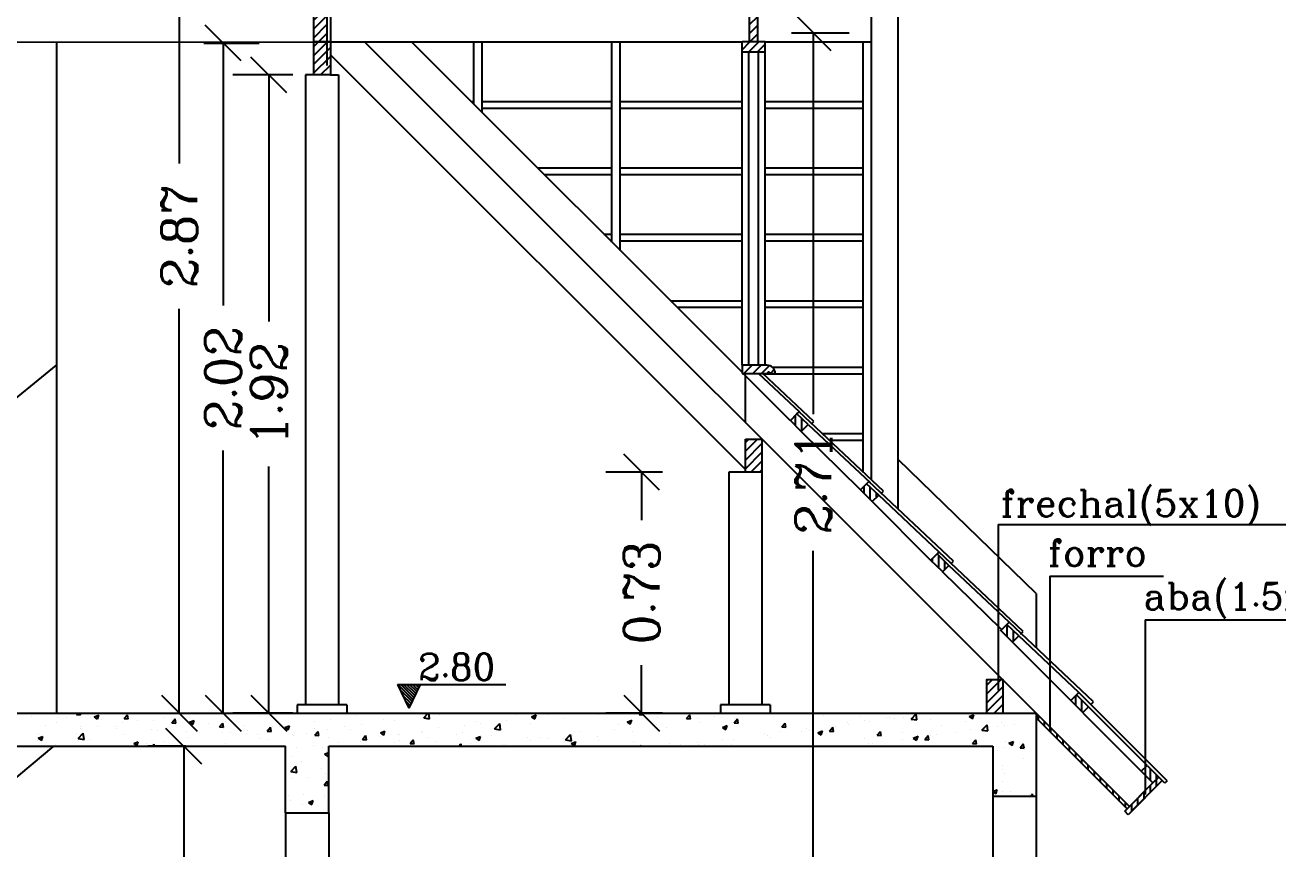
# Model space of a CAD drawing. Extents: x -79 to 141, y 7 to 81.
# Drawn here: x -54.373 to -50.599, y 44.465 to 46.947 of the extents above; entities that cross this region are included whole.
import ezdxf

# ---------------------------------------------------------------- set-up
doc = ezdxf.new("R2010")
doc.units = 0
doc.header["$LTSCALE"] = 10
doc.layers.get('0').update_dxf_attribs({"linetype": 'CONTINUOUS'})
doc.layers.get('DEFPOINTS').update_dxf_attribs({"linetype": 'CONTINUOUS'})
for name, color, linetype in [('CONCRETO', 5, 'CONTINUOUS'), ('COTAS', 244, 'CONTINUOUS'), ('EQUIPAMENTOS', 1, 'CONTINUOUS'), ('JANELA', 5, 'CONTINUOUS'), ('MADEIRAMENTODETELHADO', 244, 'CONTINUOUS'), ('PAREDECORTE', 3, 'CONTINUOUS'), ('PAREDES', 7, 'CONTINUOUS'), ('TEXTO', 1, 'CONTINUOUS')]:
    doc.layers.add(name, color=color, linetype=linetype)
doc.styles.add('ROMANC', font='ROMANC.SHX')
doc.styles.get("Standard").update_dxf_attribs({"font": 'ROMANC.SHX'})
doc.dimstyles.get("Standard").update_dxf_attribs({"dimscale": 0.6, "dimtxt": 0.18, "dimasz": 0.18, "dimexe": 0.18, "dimexo": 0.25, "dimgap": 0.09, "dimtad": 0, "dimzin": 0, "dimtxsty": 'STANDARD', "dimblk1": 'OBLIQUE', "dimblk2": 'OBLIQUE', "dimsah": 1, "dimcen": 0.09, "dimclrd": 30, "dimclre": 30, "dimazin": 3, "dimtfac": 1, "dimtdec": 4, "dimtofl": 0, "dimtmove": 0, "dimatfit": 3, "dimtolj": 1, "dimtzin": 0})

# ---------------------------------------------------------------- blocks, each defined once
blk = doc.blocks.new('_OBLIQUE')
at = {"color": 0, "linetype": 'BYBLOCK'}
blk.add_line((-0.5, -0.5), (0.5, 0.5), dxfattribs=at)
blk = doc.blocks.new('*D6')
at = {"color": 30, "linetype": 'BYBLOCK', "ltscale": 0.3}
for p, q in [((-32.5144, 68.316), (-32.6951, 68.316)), ((-32.5871, 68.316), (-32.5871, 67.5732)), ((-32.5871, 66.3933), (-32.5871, 67.1361)), ((-32.5144, 66.3933), (-32.6951, 66.3933))]:
    blk.add_line(p, q, dxfattribs=at)
at = {"layer": 'DEFPOINTS', "color": 0, "linetype": 'BYBLOCK', "ltscale": 0.3}
for p in [(-32.2144, 68.316), (-32.5871, 66.3933), (-32.2144, 66.3933)]:
    blk.add_point(p, dxfattribs=at)
at = {"color": 30, "linetype": 'BYBLOCK', "ltscale": 0.3, "xscale": 0.108, "yscale": 0.108, "zscale": 0.108}
for p, rotation in [((-32.5871, 68.316), 90), ((-32.5871, 66.3933), 270)]:
    blk.add_blockref('_OBLIQUE', p, dxfattribs=dict(at, rotation=rotation))
at = {"color": 0, "linetype": 'BYBLOCK', "ltscale": 0.3, "insert": (-32.5871, 67.3547), "char_height": 0.108, "attachment_point": 5, "rotation": 90}
blk.add_mtext('\\A1;1.92', dxfattribs=at)
blk = doc.blocks.new('*D11')
at = {"color": 30, "linetype": 'BYBLOCK', "ltscale": 0.3}
for p, q in [((-30.1407, 68.4122), (-29.9746, 68.4122)), ((-30.0826, 68.4122), (-30.0826, 67.6213)), ((-30.0826, 66.3933), (-30.0826, 67.1842)), ((-30.1167, 66.3933), (-29.9746, 66.3933))]:
    blk.add_line(p, q, dxfattribs=at)
at = {"layer": 'DEFPOINTS', "color": 0, "linetype": 'BYBLOCK', "ltscale": 0.3}
for p in [(-30.4407, 68.4122), (-30.4167, 66.3933), (-30.0826, 66.3933)]:
    blk.add_point(p, dxfattribs=at)
at = {"color": 30, "linetype": 'BYBLOCK', "ltscale": 0.3, "xscale": 0.108, "yscale": 0.108, "zscale": 0.108}
for p, rotation in [((-30.0826, 68.4122), 90), ((-30.0826, 66.3933), 270)]:
    blk.add_blockref('_OBLIQUE', p, dxfattribs=dict(at, rotation=rotation))
at = {"color": 0, "linetype": 'BYBLOCK', "ltscale": 0.3, "insert": (-30.0826, 67.4028), "char_height": 0.108, "attachment_point": 5, "rotation": 90}
blk.add_mtext('\\A1;2.02', dxfattribs=at)
blk = doc.blocks.new('*D12')
at = {"color": 30, "linetype": 'BYBLOCK', "ltscale": 0.3}
for p, q in [((-30.9656, 69.2674), (-30.7878, 69.2674)), ((-30.8958, 69.2674), (-30.8958, 68.0489)), ((-30.8958, 66.3933), (-30.8958, 67.6118)), ((-30.9656, 66.3933), (-30.7878, 66.3933))]:
    blk.add_line(p, q, dxfattribs=at)
at = {"layer": 'DEFPOINTS', "color": 0, "linetype": 'BYBLOCK', "ltscale": 0.3}
for p in [(-31.2656, 69.2674), (-31.2656, 66.3933), (-30.8958, 66.3933)]:
    blk.add_point(p, dxfattribs=at)
at = {"color": 30, "linetype": 'BYBLOCK', "ltscale": 0.3, "xscale": 0.108, "yscale": 0.108, "zscale": 0.108}
for p, rotation in [((-30.8958, 69.2674), 90), ((-30.8958, 66.3933), 270)]:
    blk.add_blockref('_OBLIQUE', p, dxfattribs=dict(at, rotation=rotation))
at = {"color": 0, "linetype": 'BYBLOCK', "ltscale": 0.3, "insert": (-30.8958, 67.8304), "char_height": 0.108, "attachment_point": 5, "rotation": 90}
blk.add_mtext('\\A1;2.87', dxfattribs=at)
blk = doc.blocks.new('*D10')
at = {"color": 30, "linetype": 'BYBLOCK', "ltscale": 0.3}
for p, q in [((-29.441, 67.1191), (-29.6114, 67.1191)), ((-29.5034, 67.1191), (-29.5034, 66.9748)), ((-29.5034, 66.3933), (-29.5034, 66.5377)), ((-29.441, 66.3933), (-29.6114, 66.3933))]:
    blk.add_line(p, q, dxfattribs=at)
at = {"layer": 'DEFPOINTS', "color": 0, "linetype": 'BYBLOCK', "ltscale": 0.3}
for p in [(-29.141, 67.1191), (-29.5034, 66.3933), (-29.141, 66.3933)]:
    blk.add_point(p, dxfattribs=at)
at = {"color": 30, "linetype": 'BYBLOCK', "ltscale": 0.3, "xscale": 0.108, "yscale": 0.108, "zscale": 0.108}
for p, rotation in [((-29.5034, 67.1191), 90), ((-29.5034, 66.3933), 270)]:
    blk.add_blockref('_OBLIQUE', p, dxfattribs=dict(at, rotation=rotation))
at = {"color": 0, "linetype": 'BYBLOCK', "ltscale": 0.3, "insert": (-29.5034, 66.7562), "char_height": 0.108, "attachment_point": 5, "rotation": 90}
blk.add_mtext('\\A1;0.73', dxfattribs=at)
blk = doc.blocks.new('*D66')
at = {"color": 30, "linetype": 'BYBLOCK', "ltscale": 0.05}
for p, q in [((-33.8044, 35.7485), (-33.9191, 35.7485)), ((-33.8111, 35.7485), (-33.8111, 34.717)), ((-33.8111, 33.2485), (-33.8111, 34.2799)), ((-33.8044, 33.2485), (-33.9191, 33.2485))]:
    blk.add_line(p, q, dxfattribs=at)
at = {"layer": 'DEFPOINTS', "color": 0, "linetype": 'BYBLOCK', "ltscale": 0.05}
for p in [(-33.5044, 35.7485), (-33.8111, 33.2485), (-33.5044, 33.2485)]:
    blk.add_point(p, dxfattribs=at)
at = {"color": 30, "linetype": 'BYBLOCK', "ltscale": 0.05, "xscale": 0.108, "yscale": 0.108, "zscale": 0.108}
for p, rotation in [((-33.8111, 35.7485), 90), ((-33.8111, 33.2485), 270)]:
    blk.add_blockref('_OBLIQUE', p, dxfattribs=dict(at, rotation=rotation))
at = {"color": 0, "linetype": 'BYBLOCK', "ltscale": 0.05, "insert": (-33.8111, 34.4985), "char_height": 0.108, "attachment_point": 5, "rotation": 90}
blk.add_mtext('\\A1;2.50', dxfattribs=at)
blk = doc.blocks.new('*X68')
at = {"color": 0, "linetype": 'CONTINUOUS', "ltscale": 0.05}
for p, q in [((-34.6146, 33.2976), (-34.6603, 33.3433)), ((-34.6174, 33.2916), (-34.6537, 33.3279)), ((-34.6117, 33.3036), (-34.6514, 33.3433)), ((-34.6089, 33.3096), (-34.6426, 33.3433)), ((-34.606, 33.3156), (-34.6338, 33.3433)), ((-34.6032, 33.3216), (-34.6249, 33.3433)), ((-34.6004, 33.3276), (-34.6161, 33.3433)), ((-34.5975, 33.3336), (-34.6072, 33.3433)), ((-34.5947, 33.3396), (-34.5984, 33.3433)), ((-34.6203, 33.2856), (-34.6457, 33.3111)), ((-34.6231, 33.2796), (-34.6378, 33.2943)), ((-34.626, 33.2736), (-34.6298, 33.2774))]:
    blk.add_line(p, q, dxfattribs=at)
blk = doc.blocks.new('*X73')
at = {"color": 0, "linetype": 'CONTINUOUS', "ltscale": 0.05}
for p, q in [((-31.9687, 36.714), (-31.9687, 36.7455)), ((-31.95, 36.6991), (-31.95, 36.7363)), ((-31.9312, 36.7178), (-31.9312, 36.7186)), ((-31.7625, 36.5106), (-31.7625, 36.5315)), ((-31.7437, 36.4918), (-31.7437, 36.5291)), ((-31.725, 36.4983), (-31.725, 36.5115)), ((-31.5562, 36.3041), (-31.5562, 36.3149)), ((-31.5375, 36.2856), (-31.5375, 36.3238)), ((-31.5188, 36.2819), (-31.5188, 36.305)), ((-31.3312, 36.0784), (-31.3312, 36.1139)), ((-31.35, 36.0972), (-31.35, 36.0981)), ((-31.3125, 36.0649), (-31.3125, 36.0962)), ((-31.125, 35.8718), (-31.125, 35.9004)), ((-31.1062, 35.8529), (-31.1062, 35.8871)), ((-31.0875, 35.8672), (-31.0875, 35.8684)), ((-31.2, 35.79), (-31.2, 35.8041)), ((-31.1812, 35.7712), (-31.1812, 35.7853)), ((-31.1625, 35.7525), (-31.1625, 35.7666)), ((-31.1437, 35.7337), (-31.1437, 35.7478)), ((-31.125, 35.715), (-31.125, 35.7291)), ((-31.1062, 35.6962), (-31.1062, 35.7103)), ((-31.0875, 35.6775), (-31.0875, 35.6916)), ((-31.0687, 35.6587), (-31.0687, 35.6728)), ((-30.9, 35.6455), (-30.9, 35.6809)), ((-30.8813, 35.6492), (-30.8813, 35.6621)), ((-31.05, 35.64), (-31.05, 35.6541)), ((-31.0312, 35.6212), (-31.0312, 35.6353)), ((-30.9, 35.6092), (-30.9, 35.6304)), ((-30.8813, 35.628), (-30.8813, 35.6492)), ((-31.0125, 35.6025), (-31.0125, 35.6166)), ((-30.9937, 35.5837), (-30.9937, 35.5978)), ((-30.9375, 35.5717), (-30.9375, 35.5929)), ((-30.9187, 35.5905), (-30.9187, 35.6117)), ((-30.975, 35.565), (-30.975, 35.5791)), ((-30.975, 35.5508), (-30.975, 35.5554)), ((-30.9562, 35.553), (-30.9562, 35.5742))]:
    blk.add_line(p, q, dxfattribs=at)
blk = doc.blocks.new('*X74')
at = {"color": 0, "linetype": 'CONTINUOUS', "ltscale": 0.05}
for p, q in [((-31.2375, 35.8275), (-31.2375, 35.8416)), ((-31.2187, 35.8087), (-31.2187, 35.8228))]:
    blk.add_line(p, q, dxfattribs=at)
blk = doc.blocks.new('*X80')
at = {"color": 0, "linetype": 'CONTINUOUS', "ltscale": 0.05}
for p, q in [((-31.7398, 38.0781), (-31.7298, 38.0881)), ((-33.3506, 38.0583), (-33.3378, 38.0712)), ((-33.3506, 38.0318), (-33.3256, 38.0568)), ((-32.9373, 38.0474), (-32.9135, 38.0712)), ((-32.9373, 38.0208), (-32.9123, 38.0458)), ((-32.5223, 38.0646), (-32.5158, 38.0712)), ((-32.5223, 38.0381), (-32.4973, 38.0631)), ((-32.5223, 38.0116), (-32.4973, 38.0366)), ((-32.1073, 38.0553), (-32.0915, 38.0712)), ((-32.1073, 38.0288), (-32.0823, 38.0538)), ((-31.7648, 38.0531), (-31.7468, 38.0712)), ((-31.7648, 38.0266), (-31.7398, 38.0516)), ((-31.7398, 38.0516), (-31.7298, 38.0616)), ((-31.7398, 38.0251), (-31.7298, 38.0351)), ((-33.3506, 38.0053), (-33.3256, 38.0303)), ((-33.3506, 37.9788), (-33.3256, 38.0038)), ((-32.9373, 37.9943), (-32.9123, 38.0193)), ((-32.5223, 37.9851), (-32.4973, 38.0101)), ((-32.1073, 38.0023), (-32.0823, 38.0273)), ((-32.1073, 37.9758), (-32.0823, 38.0008)), ((-31.7648, 38.0001), (-31.7398, 38.0251)), ((-31.7648, 37.9736), (-31.7398, 37.9986)), ((-31.7398, 37.9986), (-31.7298, 38.0086)), ((-33.4195, 37.9364), (-33.3848, 37.9712)), ((-33.4195, 37.9629), (-33.4113, 37.9712)), ((-33.3317, 37.9712), (-33.3256, 37.9772)), ((-32.934, 37.9712), (-32.9123, 37.9928)), ((-32.5097, 37.9712), (-32.4973, 37.9835)), ((-32.1073, 37.9493), (-32.0855, 37.9712)), ((-32.0855, 37.9712), (-32.0823, 37.9743)), ((-31.7407, 37.9712), (-31.7398, 37.9721)), ((-31.7398, 37.9721), (-31.7298, 37.9821)), ((-33.4195, 37.9099), (-33.38, 37.9494)), ((-33.4195, 37.8834), (-33.38, 37.9229)), ((-32.1073, 37.9228), (-32.0823, 37.9478)), ((-32.1073, 37.8962), (-32.0823, 37.9212)), ((-33.4052, 37.8712), (-33.38, 37.8964)), ((-32.1059, 37.8712), (-32.0823, 37.8947)), ((-33.4195, 37.8303), (-33.3787, 37.8712)), ((-33.4195, 37.8569), (-33.4052, 37.8712)), ((-33.4195, 37.8038), (-33.3695, 37.8538)), ((-33.4195, 37.7773), (-33.3695, 37.8273)), ((-33.3991, 37.7712), (-33.3695, 37.8008)), ((-33.3726, 37.7712), (-33.3695, 37.7743))]:
    blk.add_line(p, q, dxfattribs=at)
blk = doc.blocks.new('*X81')
at = {"color": 0, "linetype": 'CONTINUOUS', "ltscale": 0.05}
for p, q in [((-32.1298, 37.8472), (-32.1059, 37.8712)), ((-32.1094, 37.8412), (-32.0794, 37.8712)), ((-32.0829, 37.8412), (-32.0598, 37.8642)), ((-32.1298, 36.8926), (-32.1256, 36.8969)), ((-32.1241, 36.8719), (-32.0991, 36.8969)), ((-32.0976, 36.8719), (-32.0726, 36.8969)), ((-32.0711, 36.8719), (-32.0472, 36.8957)), ((-32.0445, 36.8719), (-32.0328, 36.8836)), ((-32.1198, 36.664), (-32.1096, 36.6743)), ((-32.1198, 36.6375), (-32.083, 36.6743)), ((-32.1198, 36.611), (-32.0698, 36.661)), ((-32.1198, 36.5844), (-32.0698, 36.6344)), ((-32.1035, 36.5743), (-32.0698, 36.6079)), ((-32.077, 36.5743), (-32.0698, 36.5814))]:
    blk.add_line(p, q, dxfattribs=at)
blk = doc.blocks.new('*X82')
at = {"color": 0, "linetype": 'CONTINUOUS', "ltscale": 0.05}
for p, q in [((-31.3937, 35.9052), (-31.3504, 35.9485)), ((-31.3937, 35.9317), (-31.3769, 35.9485)), ((-31.3937, 35.8787), (-31.3437, 35.9287)), ((-31.3937, 35.8522), (-31.3437, 35.9022)), ((-31.3709, 35.8485), (-31.3437, 35.8757)), ((-31.3443, 35.8485), (-31.3437, 35.8491))]:
    blk.add_line(p, q, dxfattribs=at)
blk = doc.blocks.new('*X116')
at = {"color": 0, "linetype": 'CONTINUOUS', "ltscale": 0.05}
for p, q in [((-34.1337, 35.8447), (-34.1305, 35.8485)), ((-34.1217, 35.8436), (-34.1226, 35.8485)), ((-33.7844, 35.8476), (-33.7844, 35.8476)), ((-33.0929, 35.8484), (-33.0929, 35.8484)), ((-33.0885, 35.8344), (-33.075, 35.8485)), ((-33.0707, 35.8317), (-33.0727, 35.8485)), ((-33.0435, 35.8485), (-33.0411, 35.8469)), ((-33.0411, 35.8469), (-33.0406, 35.8485)), ((-32.44, 35.8445), (-32.4367, 35.8485)), ((-32.428, 35.8435), (-32.429, 35.8485)), ((-32.1367, 35.8484), (-32.1367, 35.8484)), ((-32.0507, 35.8483), (-32.0507, 35.8483)), ((-31.9899, 35.8467), (-31.9899, 35.8467)), ((-31.7251, 35.8485), (-31.7234, 35.8473)), ((-31.7234, 35.8474), (-31.723, 35.8485)), ((-31.6209, 35.8306), (-31.6053, 35.8468)), ((-31.6031, 35.8279), (-31.6053, 35.8468)), ((-34.2709, 35.8393), (-34.2709, 35.8393)), ((-34.2287, 35.8124), (-34.2287, 35.8124)), ((-34.194, 35.8214), (-34.194, 35.8214)), ((-34.1641, 35.8348), (-34.1641, 35.8348)), ((-34.1337, 35.8447), (-34.1218, 35.8436)), ((-34.1219, 35.8079), (-34.1219, 35.8079)), ((-34.093, 35.8342), (-34.093, 35.8342)), ((-34.0814, 35.8372), (-34.0674, 35.8425)), ((-34.0814, 35.8372), (-34.0715, 35.8304)), ((-34.0716, 35.8095), (-34.0716, 35.8095)), ((-34.0714, 35.8305), (-34.0674, 35.8426)), ((-34.0574, 35.8302), (-34.0574, 35.8302)), ((-34.0177, 35.8076), (-34.0177, 35.8076)), ((-33.9958, 35.8195), (-33.9958, 35.8195)), ((-33.9903, 35.8321), (-33.9806, 35.8436)), ((-33.9903, 35.8321), (-33.9783, 35.8311)), ((-33.9783, 35.8311), (-33.9806, 35.8436)), ((-33.9506, 35.8257), (-33.9506, 35.8257)), ((-33.9011, 35.8276), (-33.9011, 35.8276)), ((-33.8695, 35.8361), (-33.8695, 35.8361)), ((-33.8468, 35.8196), (-33.8372, 35.8311)), ((-33.8468, 35.8196), (-33.8348, 35.8185)), ((-33.8438, 35.8212), (-33.8438, 35.8212)), ((-33.8348, 35.8185), (-33.8371, 35.8311)), ((-33.8194, 35.8427), (-33.8194, 35.8427)), ((-33.794, 35.8211), (-33.78, 35.8265)), ((-33.794, 35.8211), (-33.784, 35.8144)), ((-33.7879, 35.8095), (-33.7879, 35.8095)), ((-33.784, 35.8144), (-33.7799, 35.8265)), ((-33.7371, 35.8167), (-33.7371, 35.8167)), ((-33.7034, 35.807), (-33.6937, 35.8185)), ((-33.6914, 35.806), (-33.6937, 35.8185)), ((-33.684, 35.8245), (-33.684, 35.8245)), ((-33.6303, 35.8122), (-33.6303, 35.8122)), ((-33.5813, 35.8386), (-33.5813, 35.8386)), ((-33.5235, 35.8077), (-33.5235, 35.8077)), ((-33.5066, 35.8051), (-33.4925, 35.8105)), ((-33.4966, 35.7984), (-33.4925, 35.8105)), ((-33.4179, 35.8236), (-33.4179, 35.8236)), ((-33.3678, 35.8302), (-33.3678, 35.8302)), ((-33.3261, 35.8084), (-33.3261, 35.8084)), ((-33.2921, 35.8402), (-33.2921, 35.8402)), ((-33.2762, 35.8139), (-33.2762, 35.8139)), ((-33.2095, 35.8284), (-33.2095, 35.8284)), ((-33.1751, 35.8267), (-33.1751, 35.8267)), ((-33.0885, 35.8344), (-33.0707, 35.8316)), ((-33.0713, 35.8417), (-33.0713, 35.8417)), ((-32.9662, 35.8111), (-32.9662, 35.8111)), ((-32.9283, 35.8245), (-32.9283, 35.8245)), ((-32.9162, 35.8177), (-32.9162, 35.8177)), ((-32.8751, 35.8013), (-32.8595, 35.8175)), ((-32.8573, 35.7985), (-32.8595, 35.8175)), ((-32.8404, 35.8277), (-32.8404, 35.8277)), ((-32.8117, 35.8445), (-32.8117, 35.8445)), ((-32.7661, 35.817), (-32.7661, 35.817)), ((-32.7637, 35.8376), (-32.7497, 35.843)), ((-32.7637, 35.8376), (-32.7537, 35.8309)), ((-32.7537, 35.8309), (-32.7496, 35.843)), ((-32.7141, 35.8443), (-32.7141, 35.8443)), ((-32.6634, 35.8311), (-32.6634, 35.8311)), ((-32.5624, 35.8439), (-32.5624, 35.8439)), ((-32.502, 35.8146), (-32.502, 35.8146)), ((-32.4762, 35.8216), (-32.4622, 35.8269)), ((-32.4762, 35.8216), (-32.4663, 35.8149)), ((-32.4663, 35.8149), (-32.4622, 35.827)), ((-32.44, 35.8445), (-32.4281, 35.8435)), ((-32.3888, 35.8152), (-32.3888, 35.8152)), ((-32.3854, 35.8346), (-32.3854, 35.8346)), ((-32.2966, 35.8319), (-32.2869, 35.8434)), ((-32.2966, 35.8319), (-32.2846, 35.8309)), ((-32.2846, 35.8309), (-32.2869, 35.8435)), ((-32.2625, 35.8318), (-32.2625, 35.8318)), ((-32.2572, 35.8192), (-32.2572, 35.8192)), ((-32.2124, 35.8384), (-32.2124, 35.8384)), ((-32.1888, 35.8056), (-32.1748, 35.8109)), ((-32.1788, 35.7989), (-32.1748, 35.811)), ((-32.1534, 35.8342), (-32.1534, 35.8342)), ((-32.1531, 35.8194), (-32.1435, 35.8309)), ((-32.1531, 35.8194), (-32.1412, 35.8184)), ((-32.1411, 35.8184), (-32.1435, 35.8309)), ((-32.0097, 35.8068), (-32, 35.8183)), ((-31.9977, 35.8058), (-32, 35.8184)), ((-31.8831, 35.8422), (-31.8831, 35.8422)), ((-31.8482, 35.8095), (-31.8482, 35.8095)), ((-31.8108, 35.8193), (-31.8108, 35.8193)), ((-31.8104, 35.8154), (-31.8104, 35.8154)), ((-31.7763, 35.8377), (-31.7763, 35.8377)), ((-31.7608, 35.8259), (-31.7608, 35.8259)), ((-31.7455, 35.8236), (-31.7455, 35.8236)), ((-31.6938, 35.8354), (-31.6938, 35.8354)), ((-31.685, 35.8359), (-31.685, 35.8359)), ((-31.6696, 35.8332), (-31.6696, 35.8332)), ((-31.6445, 35.8364), (-31.6445, 35.8364)), ((-31.6209, 35.8306), (-31.6031, 35.8278)), ((-31.5628, 35.8287), (-31.5628, 35.8287)), ((-31.5292, 35.8115), (-31.5292, 35.8115)), ((-31.4561, 35.8242), (-31.4561, 35.8242)), ((-31.4459, 35.838), (-31.4319, 35.8434)), ((-31.4459, 35.838), (-31.436, 35.8313)), ((-31.4359, 35.8313), (-31.4319, 35.8434)), ((-31.4126, 35.8315), (-31.4126, 35.8315)), ((-31.4075, 35.7975), (-31.3919, 35.8137)), ((-31.3896, 35.7947), (-31.3918, 35.8137)), ((-31.3493, 35.8197), (-31.3493, 35.8197)), ((-31.3393, 35.8117), (-31.3393, 35.8117)), ((-31.3091, 35.8134), (-31.3091, 35.8134)), ((-34.2494, 35.7726), (-34.2354, 35.778)), ((-34.2494, 35.7726), (-34.2395, 35.7659)), ((-34.2479, 35.7863), (-34.2479, 35.7863)), ((-34.2395, 35.766), (-34.2354, 35.778)), ((-34.1343, 35.7875), (-34.1343, 35.7875)), ((-34.1292, 35.772), (-34.1137, 35.7882)), ((-34.1292, 35.772), (-34.1115, 35.7692)), ((-34.1216, 35.8029), (-34.1216, 35.8029)), ((-34.1114, 35.7692), (-34.1136, 35.7882)), ((-34.0152, 35.8034), (-34.0152, 35.8034)), ((-33.9916, 35.7826), (-33.9916, 35.7826)), ((-33.9084, 35.7989), (-33.9084, 35.7989)), ((-33.8889, 35.7967), (-33.8889, 35.7967)), ((-33.8017, 35.7944), (-33.8017, 35.7944)), ((-33.7963, 35.7738), (-33.7963, 35.7738)), ((-33.7034, 35.807), (-33.6914, 35.806)), ((-33.6949, 35.7898), (-33.6949, 35.7898)), ((-33.67, 35.7904), (-33.67, 35.7904)), ((-33.6199, 35.797), (-33.6199, 35.797)), ((-33.5881, 35.7853), (-33.5881, 35.7853)), ((-33.5837, 35.772), (-33.5837, 35.772)), ((-33.5599, 35.7945), (-33.5503, 35.806)), ((-33.5599, 35.7945), (-33.5479, 35.7934)), ((-33.5479, 35.7934), (-33.5502, 35.806)), ((-33.5442, 35.807), (-33.5442, 35.807)), ((-33.5066, 35.8051), (-33.4966, 35.7984)), ((-33.4827, 35.7848), (-33.4827, 35.7848)), ((-33.4814, 35.7808), (-33.4814, 35.7808)), ((-33.4428, 35.7883), (-33.4428, 35.7883)), ((-33.4168, 35.8032), (-33.4168, 35.8032)), ((-33.4164, 35.7819), (-33.4068, 35.7934)), ((-33.4164, 35.7819), (-33.4045, 35.7809)), ((-33.4045, 35.7809), (-33.4068, 35.7934)), ((-33.3788, 35.7998), (-33.3788, 35.7998)), ((-33.3746, 35.7763), (-33.3746, 35.7763)), ((-33.31, 35.7987), (-33.31, 35.7987)), ((-33.273, 35.7694), (-33.2634, 35.7809)), ((-33.2678, 35.7718), (-33.2678, 35.7718)), ((-33.261, 35.7683), (-33.2633, 35.7809)), ((-33.2191, 35.7891), (-33.2051, 35.7945)), ((-33.2191, 35.7891), (-33.2092, 35.7824)), ((-33.2184, 35.7779), (-33.2184, 35.7779)), ((-33.2091, 35.7824), (-33.2051, 35.7945)), ((-33.2032, 35.7942), (-33.2032, 35.7942)), ((-33.1683, 35.7845), (-33.1683, 35.7845)), ((-33.1616, 35.7845), (-33.1616, 35.7845)), ((-33.0965, 35.7896), (-33.0965, 35.7896)), ((-33.0926, 35.7945), (-33.0926, 35.7945)), ((-33.0737, 35.7751), (-33.0737, 35.7751)), ((-33.0449, 35.8045), (-33.0449, 35.8045)), ((-32.9897, 35.7851), (-32.9897, 35.7851)), ((-32.971, 35.7892), (-32.971, 35.7892)), ((-32.9317, 35.7731), (-32.9177, 35.7785)), ((-32.9317, 35.7731), (-32.9218, 35.7664)), ((-32.9217, 35.7664), (-32.9177, 35.7785)), ((-32.8829, 35.7806), (-32.8829, 35.7806)), ((-32.8751, 35.8013), (-32.8573, 35.7985)), ((-32.87, 35.802), (-32.87, 35.802)), ((-32.7762, 35.7761), (-32.7762, 35.7761)), ((-32.7353, 35.7745), (-32.7353, 35.7745)), ((-32.7167, 35.772), (-32.7167, 35.772)), ((-32.6694, 35.7716), (-32.6694, 35.7716)), ((-32.6616, 35.7682), (-32.646, 35.7844)), ((-32.6438, 35.7654), (-32.646, 35.7844)), ((-32.6409, 35.782), (-32.6409, 35.782)), ((-32.6186, 35.7946), (-32.6186, 35.7946)), ((-32.5648, 35.7773), (-32.5648, 35.7773)), ((-32.5146, 35.7986), (-32.5146, 35.7986)), ((-32.4645, 35.8052), (-32.4645, 35.8052)), ((-32.4609, 35.7923), (-32.4609, 35.7923)), ((-32.3583, 35.8064), (-32.3583, 35.8064)), ((-32.1888, 35.8056), (-32.1789, 35.7988)), ((-32.063, 35.7861), (-32.063, 35.7861)), ((-32.0531, 35.7817), (-32.0531, 35.7817)), ((-32.0437, 35.7753), (-32.0437, 35.7753)), ((-32.0129, 35.7927), (-32.0129, 35.7927)), ((-32.0097, 35.8068), (-31.9977, 35.8058)), ((-31.9521, 35.7945), (-31.9521, 35.7945)), ((-31.9372, 35.8027), (-31.9372, 35.8027)), ((-31.9271, 35.7953), (-31.9271, 35.7953)), ((-31.9014, 35.7895), (-31.8874, 35.7949)), ((-31.9014, 35.7895), (-31.8914, 35.7828)), ((-31.8914, 35.7828), (-31.8873, 35.7949)), ((-31.8662, 35.7943), (-31.8566, 35.8058)), ((-31.8662, 35.7943), (-31.8543, 35.7932)), ((-31.8542, 35.7933), (-31.8566, 35.8058)), ((-31.7625, 35.7715), (-31.7625, 35.7715)), ((-31.7228, 35.7817), (-31.7131, 35.7932)), ((-31.7228, 35.7817), (-31.7108, 35.7807)), ((-31.7108, 35.7807), (-31.7131, 35.7933)), ((-31.6469, 35.7698), (-31.6469, 35.7698)), ((-31.6459, 35.7915), (-31.6459, 35.7915)), ((-31.614, 35.7735), (-31.5999, 35.7789)), ((-31.614, 35.7735), (-31.604, 35.7668)), ((-31.6113, 35.7736), (-31.6113, 35.7736)), ((-31.604, 35.7668), (-31.5999, 35.7789)), ((-31.5793, 35.7692), (-31.5697, 35.7807)), ((-31.5673, 35.7682), (-31.5696, 35.7807)), ((-31.5613, 35.7802), (-31.5613, 35.7802)), ((-31.543, 35.7848), (-31.543, 35.7848)), ((-31.4855, 35.7902), (-31.4855, 35.7902)), ((-31.4404, 35.7989), (-31.4404, 35.7989)), ((-31.4075, 35.7975), (-31.3897, 35.7947)), ((-31.3592, 35.8068), (-31.3592, 35.8068)), ((-34.251, 35.7675), (-34.251, 35.7675)), ((-34.1965, 35.7548), (-34.1965, 35.7548)), ((-34.0955, 35.7676), (-34.0955, 35.7676)), ((-33.962, 35.7566), (-33.948, 35.762)), ((-33.962, 35.7566), (-33.9521, 35.7499)), ((-33.952, 35.7499), (-33.948, 35.762)), ((-33.9221, 35.7572), (-33.9221, 35.7572)), ((-33.9066, 35.7485), (-33.9002, 35.7551)), ((-33.8994, 35.7485), (-33.9002, 35.7551)), ((-33.8721, 35.7638), (-33.8721, 35.7638)), ((-33.6864, 35.7579), (-33.6864, 35.7579)), ((-33.5594, 35.7683), (-33.5594, 35.7683)), ((-33.4705, 35.7447), (-33.4705, 35.7447)), ((-33.4204, 35.7513), (-33.4204, 35.7513)), ((-33.3948, 35.7444), (-33.3948, 35.7444)), ((-33.3813, 35.7332), (-33.3813, 35.7332)), ((-33.3447, 35.7613), (-33.3447, 35.7613)), ((-33.2782, 35.7644), (-33.2782, 35.7644)), ((-33.273, 35.7694), (-33.261, 35.7683)), ((-33.1776, 35.7601), (-33.1776, 35.7601)), ((-33.1611, 35.7673), (-33.1611, 35.7673)), ((-33.1295, 35.7568), (-33.1199, 35.7683)), ((-33.1295, 35.7568), (-33.1176, 35.7558)), ((-33.1176, 35.7558), (-33.1199, 35.7683)), ((-33.0543, 35.7628), (-33.0543, 35.7628)), ((-32.9826, 35.7485), (-32.9764, 35.7558)), ((-32.9751, 35.7485), (-32.9764, 35.7558)), ((-32.9475, 35.7583), (-32.9475, 35.7583)), ((-32.893, 35.7488), (-32.893, 35.7488)), ((-32.8519, 35.7545), (-32.8519, 35.7545)), ((-32.8408, 35.7538), (-32.8408, 35.7538)), ((-32.7685, 35.7504), (-32.7685, 35.7504)), ((-32.7667, 35.7654), (-32.7667, 35.7654)), ((-32.734, 35.7492), (-32.734, 35.7492)), ((-32.6658, 35.7645), (-32.6658, 35.7645)), ((-32.6616, 35.7682), (-32.6438, 35.7654)), ((-32.6443, 35.7571), (-32.6303, 35.7624)), ((-32.6443, 35.7571), (-32.6343, 35.7504)), ((-32.6343, 35.7504), (-32.6302, 35.7625)), ((-32.5626, 35.7671), (-32.5626, 35.7671)), ((-32.4559, 35.7626), (-32.4559, 35.7626)), ((-32.4353, 35.7485), (-32.4326, 35.7513)), ((-32.4322, 35.7485), (-32.4326, 35.7513)), ((-32.3491, 35.7581), (-32.3491, 35.7581)), ((-32.3151, 35.7529), (-32.3151, 35.7529)), ((-32.265, 35.7595), (-32.265, 35.7595)), ((-32.2597, 35.7526), (-32.2597, 35.7526)), ((-32.2424, 35.7536), (-32.2424, 35.7536)), ((-32.1893, 35.7695), (-32.1893, 35.7695)), ((-32.1603, 35.7553), (-32.1603, 35.7553)), ((-32.1558, 35.7676), (-32.1558, 35.7676)), ((-32.1356, 35.749), (-32.1356, 35.749)), ((-31.8792, 35.7514), (-31.8792, 35.7514)), ((-31.7479, 35.757), (-31.7479, 35.757)), ((-31.7376, 35.757), (-31.7376, 35.757)), ((-31.5793, 35.7692), (-31.5674, 35.7681)), ((-31.4359, 35.7566), (-31.4262, 35.7681)), ((-31.4359, 35.7566), (-31.4239, 35.7556)), ((-31.4239, 35.7556), (-31.4262, 35.7682)), ((-31.3618, 35.7345), (-31.3618, 35.7345)), ((-31.3418, 35.7451), (-31.3418, 35.7451)), ((-31.3362, 35.7615), (-31.3362, 35.7615)), ((-31.3265, 35.7575), (-31.3125, 35.7629)), ((-31.3265, 35.7575), (-31.3166, 35.7508)), ((-31.3165, 35.7508), (-31.3125, 35.7629)), ((-31.2924, 35.7441), (-31.2828, 35.7556)), ((-31.2924, 35.7441), (-31.2805, 35.743)), ((-31.286, 35.7445), (-31.286, 35.7445)), ((-31.2804, 35.7431), (-31.2827, 35.7556)), ((-33.4851, 35.7183), (-33.4851, 35.7183)), ((-33.4566, 35.7015), (-33.4566, 35.7015)), ((-33.3872, 35.7246), (-33.3744, 35.7295)), ((-33.3872, 35.7246), (-33.3772, 35.7179)), ((-33.3772, 35.7179), (-33.3744, 35.7263)), ((-31.2815, 35.713), (-31.2815, 35.713)), ((-33.4889, 35.6727), (-33.4733, 35.6889)), ((-33.4889, 35.6727), (-33.4711, 35.6699)), ((-33.4711, 35.6699), (-33.4733, 35.6889)), ((-33.473, 35.6725), (-33.473, 35.6725)), ((-33.3973, 35.6824), (-33.3973, 35.6824)), ((-33.3837, 35.6667), (-33.3837, 35.6667)), ((-31.3461, 35.6906), (-31.3461, 35.6906)), ((-31.3442, 35.6785), (-31.3442, 35.6785)), ((-31.3386, 35.6656), (-31.3386, 35.6656)), ((-33.4876, 35.6517), (-33.4876, 35.6517)), ((-33.4351, 35.6544), (-33.4351, 35.6544)), ((-33.3887, 35.6315), (-33.3791, 35.643)), ((-33.3887, 35.6315), (-33.3767, 35.6304)), ((-33.3767, 35.6305), (-33.379, 35.643)), ((-31.3445, 35.6422), (-31.3445, 35.6422)), ((-33.4955, 35.5993), (-33.4955, 35.5993)), ((-33.49, 35.5851), (-33.49, 35.5851)), ((-33.4499, 35.6035), (-33.4499, 35.6035)), ((-33.4358, 35.5796), (-33.4218, 35.5849)), ((-33.4259, 35.5729), (-33.4218, 35.585)), ((-33.3887, 35.5948), (-33.3887, 35.5948)), ((-33.3861, 35.6001), (-33.3861, 35.6001)), ((-31.3744, 35.6128), (-31.3612, 35.6178)), ((-31.3744, 35.6119), (-31.3652, 35.6058)), ((-31.3652, 35.6058), (-31.3612, 35.6179)), ((-31.3466, 35.6119), (-31.3466, 35.6119)), ((-31.3213, 35.6113), (-31.3213, 35.6113)), ((-31.2649, 35.6034), (-31.2649, 35.6034)), ((-31.2606, 35.5985), (-31.255, 35.6051)), ((-31.2538, 35.5985), (-31.255, 35.6052)), ((-33.4533, 35.5724), (-33.4533, 35.5724)), ((-33.4358, 35.5796), (-33.4259, 35.5729))]:
    blk.add_line(p, q, dxfattribs=at)
blk = doc.blocks.new('*D150')
at = {"color": 30, "linetype": 'BYBLOCK', "ltscale": 0.05}
for p, q in [((-47.8708, 45.9083), (-47.8708, 45.6151)), ((-46.7877, 45.9083), (-47.7628, 45.9083)), ((-47.8708, 44.8849), (-47.8708, 45.178)), ((-46.7227, 44.8849), (-47.7628, 44.8849)), ((-52.0333, 34.8889), (-51.8599, 34.8889)), ((-51.9679, 34.8889), (-51.9679, 33.7396)), ((-51.9679, 32.1789), (-51.9679, 33.3281)), ((-52.0333, 32.1789), (-51.8599, 32.1789))]:
    blk.add_line(p, q, dxfattribs=at)
at = {"layer": 'DEFPOINTS', "color": 0, "linetype": 'BYBLOCK', "ltscale": 0.05}
for p in [(-48.0477, 45.9083), (-47.9827, 44.8849), (-47.8708, 44.8849), (-52.3333, 34.8889), (-52.3333, 32.1789), (-51.9679, 32.1789)]:
    blk.add_point(p, dxfattribs=at)
at = {"color": 30, "linetype": 'BYBLOCK', "ltscale": 0.05, "xscale": 0.108, "yscale": 0.108, "zscale": 0.108}
for p, rotation in [((-47.8708, 45.9083), 90), ((-47.8708, 44.8849), 270), ((-51.9679, 34.8889), 90), ((-51.9679, 32.1789), 270)]:
    blk.add_blockref('_OBLIQUE', p, dxfattribs=dict(at, rotation=rotation))
at = {"color": 0, "linetype": 'BYBLOCK', "ltscale": 0.05, "char_height": 0.108, "attachment_point": 5, "rotation": 90}
for s, insert in [('\\A1;1.02', (-47.8708, 45.3966)), ('\\A1;2.71', (-51.9679, 33.5339))]:
    blk.add_mtext(s, dxfattribs=dict(at, insert=insert))
blk = doc.blocks.new('*D179')
at = {"color": 30, "linetype": 'BYBLOCK', "ltscale": 0.05}
for p, q in [((-52.0333, 34.8938), (-51.8599, 34.8938)), ((-51.9679, 34.8938), (-51.9679, 33.7445)), ((-51.9679, 32.1838), (-51.9679, 33.333)), ((-52.0333, 32.1838), (-51.8599, 32.1838)), ((-55.7833, 25.8938), (-54.7152, 25.8938)), ((-54.6072, 25.8938), (-54.6072, 25.1123)), ((-54.6072, 23.8938), (-54.6072, 24.6752)), ((-55.7833, 23.8938), (-54.7152, 23.8938))]:
    blk.add_line(p, q, dxfattribs=at)
at = {"layer": 'DEFPOINTS', "color": 0, "linetype": 'BYBLOCK', "ltscale": 0.05}
for p in [(-52.3333, 34.8938), (-52.3333, 32.1838), (-51.9679, 32.1838), (-54.6072, 25.8938), (-54.5233, 25.8938), (-54.5233, 23.8938)]:
    blk.add_point(p, dxfattribs=at)
at = {"color": 30, "linetype": 'BYBLOCK', "ltscale": 0.05, "xscale": 0.108, "yscale": 0.108, "zscale": 0.108}
for p, rotation in [((-51.9679, 34.8938), 90), ((-51.9679, 32.1838), 270), ((-54.6072, 25.8938), 90), ((-54.6072, 23.8938), 270)]:
    blk.add_blockref('_OBLIQUE', p, dxfattribs=dict(at, rotation=rotation))
at = {"color": 0, "linetype": 'BYBLOCK', "ltscale": 0.05, "char_height": 0.108, "attachment_point": 5, "rotation": 90}
for s, insert in [('\\A1;2.71', (-51.9679, 33.5388)), ('\\A1;2.00', (-54.6072, 24.8938))]:
    blk.add_mtext(s, dxfattribs=dict(at, insert=insert))

msp = doc.modelspace()

# ---------------------------------------------------------------- linework, layer by layer
at = {"layer": 'CONCRETO', "color": 5, "linetype": 'CONTINUOUS', "ltscale": 0.3}
for p, q in [((-57.32779, 44.87391), (-51.32779, 44.87391)), ((-51.32779, 44.87391), (-51.32779, 44.62391)), ((-51.32779, 44.87391), (-51.32779, 44.62391)), ((-57.19779, 44.77391), (-53.58779, 44.77391)), ((-53.45779, 44.77391), (-51.45779, 44.77391)), ((-51.45779, 44.77391), (-51.45779, 44.62391))]:
    msp.add_line(p, q, dxfattribs=at)
at = {"layer": 'CONCRETO', "color": 30, "linetype": 'CONTINUOUS', "ltscale": 0.3}
for p, q in [((-53.40394, 44.89891), (-53.55292, 44.89891)), ((-52.12824, 44.89891), (-52.27824, 44.89891))]:
    msp.add_line(p, q, dxfattribs=at)
at = {"layer": 'CONCRETO', "color": 5, "linetype": 'CONTINUOUS', "ltscale": 0.05}
for p, q in [((-53.58779, 44.57391), (-53.58779, 44.77391)), ((-53.45779, 44.57391), (-53.45779, 44.77391))]:
    msp.add_line(p, q, dxfattribs=at)
at = {"layer": 'CONCRETO', "color": 3, "linetype": 'CONTINUOUS', "ltscale": 0.3}
for p, q in [((-51.45779, 44.62391), (-51.32779, 44.62391)), ((-53.58779, 44.57391), (-53.45779, 44.57391))]:
    msp.add_line(p, q, dxfattribs=at)
at = {"layer": 'COTAS', "color": 244, "linetype": 'CONTINUOUS', "ltscale": 0.05}
for p, q in [((-53.25081, 44.96065), (-52.9248, 44.96065)), ((-53.25081, 44.96065), (-53.21675, 44.88886)), ((-53.18269, 44.96065), (-53.21675, 44.88886))]:
    msp.add_line(p, q, dxfattribs=at)
at = {"layer": 'EQUIPAMENTOS', "color": 244, "linetype": 'CONTINUOUS', "ltscale": 0.3}
for p, q in [((-55.00932, 45.32767), (-54.2778, 45.92204)), ((-56.39779, 43.01406), (-54.28597, 44.77391))]:
    msp.add_line(p, q, dxfattribs=at)
at = {"layer": 'EQUIPAMENTOS', "color": 244, "linetype": 'CONTINUOUS', "ltscale": 0.05}
msp.add_line((-54.2778, 45.92204), (-54.2778, 44.87391), dxfattribs=at)
at = {"layer": 'JANELA', "color": 244, "linetype": 'CONTINUOUS', "ltscale": 0.3}
for p, q in [((-52.21324, 45.9223), (-52.21324, 46.86659)), ((-52.14324, 45.9223), (-52.14324, 46.86659))]:
    msp.add_line(p, q, dxfattribs=at)
at = {"layer": 'JANELA', "color": 1, "linetype": 'CONTINUOUS', "ltscale": 0.3}
for p, q in [((-52.19324, 45.9223), (-52.19324, 46.86659)), ((-52.16324, 45.9223), (-52.16324, 46.86659))]:
    msp.add_line(p, q, dxfattribs=at)
at = {"layer": 'MADEIRAMENTODETELHADO', "color": 30, "linetype": 'CONTINUOUS', "ltscale": 0.3}
for p, q in [((-51.74324, 45.4882), (-51.74324, 47.13159)), ((-51.82324, 45.57635), (-51.82324, 46.99659)), ((-54.2778, 46.89619), (-54.2778, 45.92204)), ((-53.45292, 46.89659), (-52.21324, 46.89659)), ((-52.37555, 45.92167), (-53.35047, 46.89659)), ((-52.21324, 45.90078), (-53.20905, 46.89659)), ((-53.02074, 46.70828), (-53.02074, 46.89659)), ((-52.99574, 46.68328), (-52.99574, 46.89659)), ((-52.60574, 46.29328), (-52.60574, 46.89659)), ((-52.58074, 46.26828), (-52.58074, 46.89659)), ((-52.14324, 46.89659), (-51.82324, 46.89659)), ((-51.84824, 45.59992), (-51.84824, 46.89659)), ((-52.20324, 45.60794), (-53.45292, 46.85762)), ((-53.52792, 46.79659), (-53.52792, 44.89891)), ((-53.50292, 46.79659), (-53.52792, 46.79659)), ((-53.45394, 46.79659), (-53.42894, 46.79659)), ((-53.42894, 46.79659), (-53.42894, 44.89891)), ((-53.02905, 46.71659), (-53.02074, 46.71659)), ((-52.99574, 46.71659), (-52.60574, 46.71659)), ((-52.58074, 46.71659), (-52.21324, 46.71659)), ((-52.14324, 46.71659), (-51.84824, 46.71659)), ((-52.99574, 46.69659), (-52.60574, 46.69659)), ((-52.58074, 46.69659), (-52.21324, 46.69659)), ((-52.14324, 46.69659), (-51.84824, 46.69659)), ((-52.82905, 46.51659), (-52.60574, 46.51659)), ((-52.80905, 46.49659), (-52.60574, 46.49659)), ((-52.58074, 46.51659), (-52.21324, 46.51659)), ((-52.58074, 46.49659), (-52.21324, 46.49659)), ((-52.14324, 46.51659), (-51.84824, 46.51659)), ((-52.14324, 46.49659), (-51.84824, 46.49659)), ((-52.62905, 46.31659), (-52.60574, 46.31659)), ((-52.58074, 46.31659), (-52.21324, 46.31659)), ((-52.14324, 46.31659), (-51.84824, 46.31659)), ((-52.60905, 46.29659), (-52.60574, 46.29659)), ((-52.58074, 46.29659), (-52.21324, 46.29659)), ((-52.14324, 46.29659), (-51.84824, 46.29659)), ((-52.42905, 46.11659), (-52.21324, 46.11659)), ((-52.14324, 46.11659), (-51.84824, 46.11659)), ((-52.40905, 46.09659), (-52.21324, 46.09659)), ((-52.14324, 46.09659), (-51.84824, 46.09659)), ((-52.20324, 45.74936), (-52.37555, 45.92167)), ((-52.20324, 45.89078), (-52.20976, 45.8973)), ((-52.20324, 45.74936), (-52.20324, 45.89078)), ((-52.06803, 45.75555), (-52.2024, 45.89)), ((-52.03966, 45.78036), (-52.16371, 45.8973)), ((-51.99699, 45.75288), (-52.1502, 45.8973)), ((-52.14945, 45.89659), (-51.84824, 45.89659)), ((-52.12235, 45.91659), (-51.84824, 45.91659)), ((-52.04779, 45.77528), (-52.04143, 45.78203)), ((-51.78725, 45.54243), (-52.04123, 45.78184)), ((-51.04659, 44.59271), (-52.20324, 45.74936)), ((-52.01425, 45.74367), (-51.82749, 45.56866)), ((-52.00355, 45.74632), (-51.99699, 45.75288)), ((-51.85639, 45.54649), (-52.03551, 45.7224)), ((-51.97202, 45.71659), (-51.84824, 45.71659)), ((-51.9508, 45.69659), (-51.84824, 45.69659)), ((-52.25324, 45.59969), (-52.25324, 44.89891)), ((-52.20324, 45.59969), (-52.25324, 45.59969)), ((-52.15324, 45.59969), (-52.20324, 45.59969)), ((-52.15324, 45.59969), (-52.15324, 44.89891)), ((-51.83805, 45.56483), (-51.83169, 45.57158)), ((-51.57687, 45.33137), (-51.83085, 45.57079)), ((-51.79381, 45.53587), (-51.78725, 45.54243)), ((-51.64519, 45.33501), (-51.82103, 45.51114)), ((-51.61954, 45.35885), (-51.80165, 45.53052)), ((-51.62595, 45.35425), (-51.62043, 45.35976)), ((-51.36645, 45.12035), (-51.62043, 45.35976)), ((-51.40912, 45.14783), (-51.59059, 45.31889)), ((-51.5834, 45.32485), (-51.57687, 45.33137)), ((-51.43162, 45.12633), (-51.61003, 45.29963)), ((-51.41619, 45.14075), (-51.40912, 45.14783)), ((-51.15514, 44.90842), (-51.40912, 45.14783)), ((-51.19861, 44.93565), (-51.3798, 45.10644)), ((-51.37457, 45.11223), (-51.36645, 45.12035)), ((-51.22267, 44.9116), (-51.39852, 45.08772)), ((-51.20569, 44.92858), (-51.19861, 44.93565)), ((-51.20569, 44.92858), (-51.19861, 44.93565)), ((-51.20569, 44.92858), (-51.20499, 44.92927)), ((-51.20569, 44.92858), (-51.20499, 44.92927)), ((-50.93272, 44.66976), (-51.19861, 44.93565)), ((-50.93272, 44.66976), (-51.19861, 44.93565)), ((-51.16326, 44.9003), (-51.15514, 44.90842)), ((-51.16326, 44.9003), (-51.15514, 44.90842)), ((-53.55292, 44.89891), (-53.55292, 44.87391)), ((-53.40394, 44.89891), (-53.40394, 44.87391)), ((-52.27824, 44.89891), (-52.27824, 44.87391)), ((-52.12824, 44.89891), (-52.12824, 44.87391)), ((-51.18619, 44.87378), (-51.01123, 44.69877)), ((-51.18619, 44.87378), (-51.01123, 44.69877)), ((-50.99355, 44.71645), (-51.17033, 44.89323)), ((-50.99355, 44.71645), (-51.17033, 44.89323)), ((-50.93979, 44.66269), (-50.94759, 44.67049)), ((-50.93979, 44.66269), (-50.94759, 44.67049)), ((-50.93272, 44.66976), (-50.93979, 44.66269)), ((-50.93272, 44.66976), (-50.93979, 44.66269))]:
    msp.add_line(p, q, dxfattribs=at)
at = {"layer": 'MADEIRAMENTODETELHADO', "color": 244, "linetype": 'CONTINUOUS', "ltscale": 0.3}
for p, q in [((-52.19074, 46.89659), (-52.19074, 47.09659)), ((-52.16574, 46.89659), (-52.16574, 47.09659)), ((-55.15272, 46.89659), (-53.50296, 46.89583)), ((-52.21324, 46.86659), (-52.21324, 46.89659)), ((-52.14324, 46.89659), (-52.21324, 46.89659)), ((-52.21324, 46.86659), (-52.14324, 46.86659)), ((-52.14324, 46.86659), (-52.14324, 46.89659)), ((-52.21324, 45.9223), (-52.21324, 45.8973)), ((-52.13824, 45.9223), (-52.21324, 45.9223)), ((-52.21324, 45.8973), (-52.13583, 45.8973)), ((-52.13583, 45.90107), (-52.13583, 45.8973)), ((-52.13083, 45.90107), (-52.13583, 45.90107)), ((-52.13083, 45.90107), (-52.13083, 45.8973)), ((-52.13083, 45.8973), (-52.11324, 45.8973)), ((-52.11324, 45.8973), (-52.11324, 45.8973)), ((-52.06777, 45.75531), (-52.04779, 45.77528)), ((-52.01425, 45.74367), (-52.04779, 45.77528)), ((-52.03551, 45.7224), (-52.06777, 45.75531)), ((-52.03551, 45.7224), (-52.01425, 45.74367)), ((-52.20324, 45.69969), (-52.15324, 45.69969)), ((-52.20324, 45.59969), (-52.20324, 45.69969)), ((-52.15324, 45.69969), (-52.15324, 45.59969)), ((-52.15324, 45.59969), (-52.20324, 45.59969)), ((-51.85639, 45.54649), (-51.83805, 45.56483)), ((-51.82103, 45.51114), (-51.85639, 45.54649)), ((-51.80165, 45.53052), (-51.83805, 45.56483)), ((-51.82103, 45.51114), (-51.80165, 45.53052)), ((-51.62595, 45.35425), (-51.64508, 45.33491)), ((-51.59059, 45.31889), (-51.62595, 45.35425)), ((-51.60999, 45.30019), (-51.64519, 45.33501)), ((-51.60983, 45.29966), (-51.59059, 45.31889)), ((-51.41619, 45.14075), (-51.43387, 45.12308)), ((-51.3798, 45.10644), (-51.41619, 45.14075)), ((-51.39852, 45.08772), (-51.43387, 45.12308)), ((-51.39852, 45.08772), (-51.3798, 45.10644)), ((-51.20569, 44.92858), (-51.22267, 44.9116)), ((-51.20569, 44.92858), (-51.22267, 44.9116)), ((-51.18519, 44.87378), (-51.22267, 44.9116)), ((-51.17033, 44.89323), (-51.20569, 44.92858)), ((-51.17033, 44.89323), (-51.20569, 44.92858)), ((-51.32779, 44.87391), (-51.04659, 44.59271)), ((-51.18732, 44.87624), (-51.17033, 44.89323)), ((-51.18732, 44.87624), (-51.17033, 44.89323)), ((-51.05366, 44.58564), (-51.32779, 44.85977)), ((-51.01123, 44.69877), (-50.99355, 44.71645)), ((-51.01123, 44.69877), (-50.99355, 44.71645)), ((-50.99355, 44.71645), (-50.9582, 44.6811)), ((-50.99355, 44.71645), (-50.9582, 44.6811)), ((-51.01123, 44.69877), (-50.97588, 44.66342)), ((-51.01123, 44.69877), (-50.97588, 44.66342)), ((-50.97588, 44.66342), (-50.9582, 44.6811)), ((-50.97588, 44.66342), (-50.9582, 44.6811)), ((-50.9582, 44.6811), (-50.94759, 44.67049)), ((-50.9582, 44.6811), (-50.94759, 44.67049)), ((-50.97588, 44.66342), (-51.06073, 44.57857)), ((-50.94759, 44.67049), (-51.05012, 44.56796)), ((-50.97588, 44.66342), (-51.04659, 44.59271)), ((-50.94759, 44.67049), (-51.03598, 44.5821)), ((-51.05012, 44.56796), (-51.06073, 44.57857))]:
    msp.add_line(p, q, dxfattribs=at)
for points in [[(-53.50292, 46.89659), (-53.50292, 46.99659), (-53.45292, 46.99659), (-53.45292, 46.89659)], [(-53.50292, 46.79659), (-53.50292, 46.89659), (-53.45292, 46.89659), (-53.45292, 46.79659)], [(-51.42709, 44.87391), (-51.42709, 44.97391), (-51.47709, 44.97391), (-51.47709, 44.87391)]]:
    msp.add_lwpolyline(points, close=True, dxfattribs=at)
msp.add_arc((-52.13824, 45.8973), 0.025, 360, 90, dxfattribs=at)
at = {"layer": 'PAREDECORTE', "color": 3, "linetype": 'CONTINUOUS', "ltscale": 0.3}
for p, q in [((-51.45779, 44.62391), (-51.45779, 44.37391)), ((-51.32779, 44.62391), (-51.32779, 44.37391)), ((-53.58779, 44.57391), (-53.58779, 44.37391)), ((-53.45779, 44.57391), (-53.45779, 44.37391))]:
    msp.add_line(p, q, dxfattribs=at)
at = {"layer": 'PAREDES', "color": 30, "linetype": 'CONTINUOUS', "ltscale": 0.3}
for q in [(-51.74324, 45.63815), (-51.32779, 45.07117)]:
    msp.add_line((-51.32779, 45.23459), q, dxfattribs=at)
at = {"layer": 'TEXTO', "color": 30, "linetype": 'CONTINUOUS', "ltscale": 0.05}
for p, q in [((-53.46341, 47.65838), (-53.46341, 46.82521)), ((-51.44154, 45.44208), (-51.44154, 44.94319)), ((-51.2861, 45.2865), (-51.2861, 44.81808)), ((-50.99902, 45.15546), (-50.99902, 44.62903))]:
    msp.add_line(p, q, dxfattribs=at)
at = {"layer": 'TEXTO', "color": 30, "linetype": 'CONTINUOUS', "ltscale": 0.3}
for p, q in [((-51.44154, 45.44208), (-50.54681, 45.44208)), ((-51.2861, 45.2865), (-50.94428, 45.2865)), ((-50.99902, 45.15546), (-50.21254, 45.15546))]:
    msp.add_line(p, q, dxfattribs=at)

# ---------------------------------------------------------------- block references
at = {"layer": 'COTAS', "color": 244, "linetype": 'CONTINUOUS', "ltscale": 0.05}
for name, p in [('*X80', (-20.08342, 9.02544)), ('*X81', (-20.08342, 9.02544)), ('*X73', (-20.08342, 9.02544)), ('*X68', (-18.58979, 11.61736)), ('*X82', (-20.08342, 9.02544)), ('*X74', (-20.08342, 9.02544))]:
    msp.add_blockref(name, p, dxfattribs=at)
at = {"layer": 'COTAS', "color": 30, "linetype": 'CONTINUOUS', "ltscale": 0.05}
msp.add_blockref('*X116', (-20.08342, 9.02544), dxfattribs=at)

# ---------------------------------------------------------------- texts
at = {"layer": 'TEXTO', "color": 30, "ltscale": 0.3, "style": 'ROMANC'}
for s, p in [('frechal(5x10)', (-51.43443, 45.46661)), ('forro', (-51.29176, 45.31741)), ('aba(1.5x18)', (-51.00468, 45.18637))]:
    msp.add_text(s, height=0.08, rotation=360, dxfattribs=at).set_placement(p)
at = {"layer": 'TEXTO', "color": 244, "ltscale": 0.3, "style": 'ROMANC'}
msp.add_text('2.80', height=0.08, rotation=360, dxfattribs=at).set_placement((-53.18933, 44.97322))

# ---------------------------------------------------------------- dimensions: what is measured, and where the dimension line sits
at = {"layer": 'COTAS', "color": 244, "linetype": 'CONTINUOUS', "ltscale": 0.3}
for base, p1, p2, picture, middle, set_off in [((-53.90802, 44.87391), (-54.27779, 47.74798), (-54.2778, 44.87391), '*D12', (-53.90802, 46.31095), (-23.01223, -21.51942)), ((-53.77596, 44.87391), (-54.13403, 46.89279), (-54.11006, 44.87391), '*D11', (-53.77596, 45.88335), (-23.69334, -21.51942)), ((-53.63857, 44.87391), (-53.26585, 46.79659), (-53.26585, 44.87391), '*D6', (-53.63857, 45.83525), (-21.05144, -21.51942)), ((-52.51566, 44.87391), (-52.15324, 45.59969), (-52.15324, 44.87391), '*D10', (-52.51566, 45.2368), (-23.01223, -21.51942))]:
    dim = msp.add_linear_dim(base=base, p1=p1, p2=p2, angle=90, dimstyle='STANDARD', override={"dimexo": 0.5}, dxfattribs=at)
    dim.commit()
    dim.dimension.update_dxf_attribs({"geometry": picture, "text_midpoint": middle, "insert": set_off})
at = {"layer": 'COTAS', "linetype": 'CONTINUOUS', "ltscale": 0.05}
dim = msp.add_linear_dim(base=(-54.63796, 37.92376), p1=(-54.55404, 35.92376), p2=(-54.55404, 37.92376), angle=90, dimstyle='STANDARD', override={"dimexo": 2.1}, dxfattribs=at)
dim.commit()
dim.dimension.update_dxf_attribs({"geometry": '*D179', "text_midpoint": (-54.63796, 36.92376), "insert": (-0.03074, 12.03)})
dim = msp.add_linear_dim(base=(-47.87076, 44.88487), p1=(-48.04774, 45.90825), p2=(-47.98274, 44.88487), angle=90, dimstyle='STANDARD', override={"dimexo": 2.1}, dxfattribs=at)
dim.commit()
dim.dimension.update_dxf_attribs({"geometry": '*D150', "text_midpoint": (-47.87076, 45.39656)})
at = {"layer": 'COTAS', "color": 244, "linetype": 'CONTINUOUS', "ltscale": 0.05}
dim = msp.add_linear_dim(base=(-53.89447, 42.27391), p1=(-53.58779, 44.77391), p2=(-53.58779, 42.27391), angle=90, dimstyle='STANDARD', override={"dimexo": 0.5}, dxfattribs=at)
dim.commit()
dim.dimension.update_dxf_attribs({"geometry": '*D66', "text_midpoint": (-53.89447, 43.52391), "insert": (-20.08342, 9.02544)})
at = {"layer": 'JANELA', "color": 244, "linetype": 'CONTINUOUS', "ltscale": 0.3}
dim = msp.add_linear_dim(base=(-51.96787, 32.18376), p1=(-52.33329, 34.89376), p2=(-52.33329, 32.18376), angle=270, dimstyle='STANDARD', override={"dimexo": 0.5}, dxfattribs=at)
dim.commit()
dim.dimension.update_dxf_attribs({"geometry": '*D150', "text_midpoint": (-51.96787, 33.53876), "insert": (0, 0.0049)})

doc.saveas('drawing.dxf')
